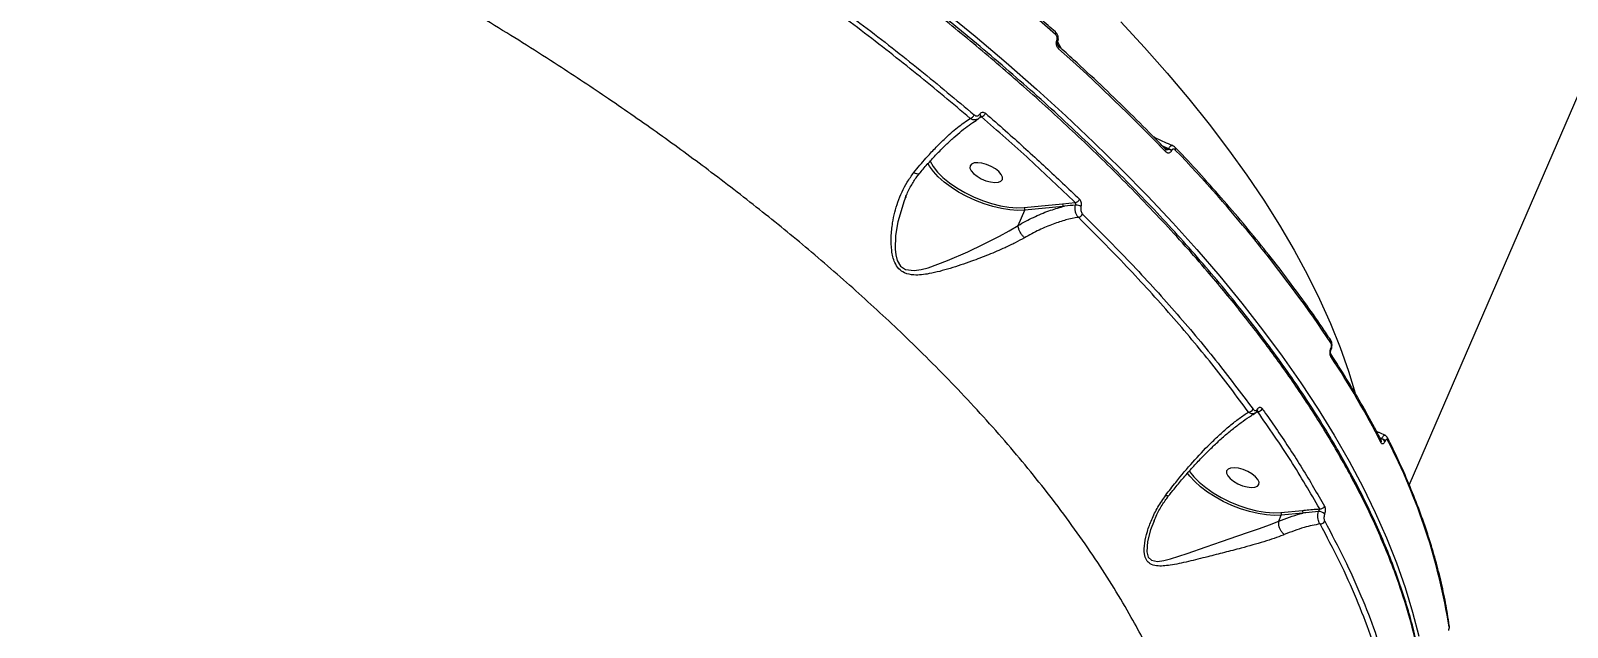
# Model space of a CAD drawing. Header units: millimetres. Extents: x -4688 to 6829, y -6350 to 4771.
# Drawn here: x 2417.5 to 2811.9, y 587 to 740.1 of the extents above; entities that cross this region are included whole.
import ezdxf

# ---------------------------------------------------------------- set-up
doc = ezdxf.new("R2010")
doc.units = ezdxf.units.MM
for name, color, linetype in [('DIKOM_ОБЪЕКТ', 7, 'Continuous'), ('DIKOM_РАЗМЕР_ЗОНА', 7, 'Continuous'), ('DIKOM_РАЗМЕР_ОБЪЕКТА', 7, 'Continuous')]:
    doc.layers.add(name, color=color, linetype=linetype)
doc.styles.add('style1', font='arial.ttf', dxfattribs={"width": 0.8})
doc.dimstyles.new('1-50', dxfattribs={"dimtxt": 300, "dimasz": 200, "dimexe": 100, "dimexo": 0, "dimgap": 100, "dimtad": 1, "dimtxsty": 'style1', "dimcen": 200, "dimclrd": 7, "dimclre": 7, "dimclrt": 7, "dimadec": 1, "dimazin": 2, "dimtfac": 1, "dimtmove": 0, "dimatfit": 2, "dimfxl": 0, "dimlwd": 25, "dimlwe": 18, "dimarcsym": 0})

# ---------------------------------------------------------------- blocks, each defined once
blk = doc.blocks.new('*D9')
at = {"layer": 'Defpoints', "color": 0, "transparency": 16777216}
for p in [(2285.35, 2926.08), (233.68, -3329.73), (5655.58, -3329.73)]:
    blk.add_point(p, dxfattribs=at)
at = {"layer": 'DIKOM_РАЗМЕР_ОБЪЕКТА', "color": 7, "lineweight": 18, "transparency": 16777216}
for p, q in [((2285.35, 2926.08), (5755.58, 2926.08)), ((233.68, -3329.73), (5755.58, -3329.73))]:
    blk.add_line(p, q, dxfattribs=at)
at = {"layer": 'DIKOM_РАЗМЕР_ОБЪЕКТА', "color": 7, "lineweight": 25, "transparency": 16777216}
blk.add_line((5655.58, 2726.08), (5655.58, -3129.73), dxfattribs=at)
at = {"layer": 'DIKOM_РАЗМЕР_ОБЪЕКТА', "color": 7, "transparency": 16777216}
for points in [[(5622.24, 2726.08), (5688.91, 2726.08), (5655.58, 2926.08)], [(5622.24, -3129.73), (5688.91, -3129.73), (5655.58, -3329.73)]]:
    blk.add_solid(points, dxfattribs=at)
at = {"layer": 'DIKOM_РАЗМЕР_ОБЪЕКТА', "color": 7, "transparency": 16777216, "insert": (5402.4, -130.27), "char_height": 300, "attachment_point": 5, "rotation": 90, "style": 'style1'}
blk.add_mtext('6250', dxfattribs=at)
blk = doc.blocks.new('*D10')
at = {"layer": 'Defpoints', "color": 0, "transparency": 16777216}
for p in [(2960.09, 4770.95), (741.18, -5330.34), (6729.08, -5330.34)]:
    blk.add_point(p, dxfattribs=at)
at = {"layer": 'DIKOM_РАЗМЕР_ЗОНА', "color": 7, "lineweight": 18, "transparency": 16777216}
for p, q in [((2960.09, 4770.95), (6829.08, 4770.95)), ((741.18, -5330.34), (6829.08, -5330.34))]:
    blk.add_line(p, q, dxfattribs=at)
at = {"layer": 'DIKOM_РАЗМЕР_ЗОНА', "color": 7, "lineweight": 25, "transparency": 16777216}
blk.add_line((6729.08, 4570.95), (6729.08, -5130.34), dxfattribs=at)
at = {"layer": 'DIKOM_РАЗМЕР_ЗОНА', "color": 7, "transparency": 16777216}
for points in [[(6695.74, 4570.95), (6762.41, 4570.95), (6729.08, 4770.95)], [(6695.74, -5130.34), (6762.41, -5130.34), (6729.08, -5330.34)]]:
    blk.add_solid(points, dxfattribs=at)
at = {"layer": 'DIKOM_РАЗМЕР_ЗОНА', "color": 7, "transparency": 16777216, "insert": (6475.9, -93.77), "char_height": 300, "attachment_point": 5, "rotation": 90, "style": 'style1'}
blk.add_mtext('10100', dxfattribs=at)
blk = doc.blocks.new('*D11')
at = {"layer": 'Defpoints', "color": 0, "transparency": 16777216}
for p in [(3703.08, 2652.76), (-3188.42, -47.63), (-3188.42, -4921.77)]:
    blk.add_point(p, dxfattribs=at)
at = {"layer": 'DIKOM_РАЗМЕР_ОБЪЕКТА', "color": 7, "lineweight": 18, "transparency": 16777216}
for p, q in [((3703.08, 2652.76), (3703.08, -5021.77)), ((-3188.42, -47.63), (-3188.42, -5021.77))]:
    blk.add_line(p, q, dxfattribs=at)
at = {"layer": 'DIKOM_РАЗМЕР_ОБЪЕКТА', "color": 7, "lineweight": 25, "transparency": 16777216}
blk.add_line((3503.08, -4921.77), (-2988.42, -4921.77), dxfattribs=at)
at = {"layer": 'DIKOM_РАЗМЕР_ОБЪЕКТА', "color": 7, "transparency": 16777216}
for points in [[(-2988.42, -4888.44), (-2988.42, -4955.11), (-3188.42, -4921.77)], [(3503.08, -4888.44), (3503.08, -4955.11), (3703.08, -4921.77)]]:
    blk.add_solid(points, dxfattribs=at)
at = {"layer": 'DIKOM_РАЗМЕР_ОБЪЕКТА', "color": 7, "transparency": 16777216, "insert": (4.08, -4668.6), "char_height": 300, "attachment_point": 5, "style": 'style1'}
blk.add_mtext('6900', dxfattribs=at)
blk = doc.blocks.new('*D12')
at = {"layer": 'Defpoints', "color": 0, "transparency": 16777216}
for p in [(4937.72, 2926.08), (-4688.42, -671.13), (4937.72, -6249.77)]:
    blk.add_point(p, dxfattribs=at)
at = {"layer": 'DIKOM_РАЗМЕР_ЗОНА', "color": 7, "lineweight": 18, "transparency": 16777216}
for p, q in [((4937.72, 2926.08), (4937.72, -6349.77)), ((-4688.42, -671.13), (-4688.42, -6349.77))]:
    blk.add_line(p, q, dxfattribs=at)
at = {"layer": 'DIKOM_РАЗМЕР_ЗОНА', "color": 7, "lineweight": 25, "transparency": 16777216}
blk.add_line((-4488.42, -6249.77), (4737.72, -6249.77), dxfattribs=at)
at = {"layer": 'DIKOM_РАЗМЕР_ЗОНА', "color": 7, "transparency": 16777216}
for points in [[(-4488.42, -6216.44), (-4488.42, -6283.11), (-4688.42, -6249.77)], [(4737.72, -6216.44), (4737.72, -6283.11), (4937.72, -6249.77)]]:
    blk.add_solid(points, dxfattribs=at)
at = {"layer": 'DIKOM_РАЗМЕР_ЗОНА', "color": 7, "transparency": 16777216, "insert": (124.65, -5996.6), "char_height": 300, "attachment_point": 5, "style": 'style1'}
blk.add_mtext('9650', dxfattribs=at)

msp = doc.modelspace()

# ---------------------------------------------------------------- linework, layer by layer
at = {"layer": 'DIKOM_ОБЪЕКТ', "color": 7, "linetype": 'Continuous', "lineweight": 15}
for p, q in [((2771.347, 623.494), (2887.799, 892.386)), ((2680.89, 737.632), (2680.902, 737.659)), ((2681.115, 737.154), (2681.127, 737.182)), ((2681.194, 737.169), (2681.594, 736.293)), ((2681.594, 736.293), (2681.998, 735.559)), ((2661.536, 718.007), (2660.814, 717.616)), ((2709.583, 709.822), (2707.928, 710.586)), ((2708.356, 710.146), (2709.546, 709.736)), ((2709.546, 709.736), (2709.583, 709.822)), ((2710.334, 709.37), (2710.297, 709.284)), ((2642.231, 697.576), (2642.078, 697.262)), ((2672.522, 694.716), (2682.319, 695.683)), ((2682.448, 694.991), (2672.65, 694.023)), ((2682.319, 695.683), (2685.617, 695.987)), ((2670.966, 690.133), (2672.65, 694.023)), ((2751.243, 658.555), (2751.263, 658.601)), ((2751.301, 658.267), (2751.32, 658.312)), ((2732.42, 642.352), (2732.071, 642.164)), ((2764.269, 635.396), (2763.783, 635.645)), ((2763.884, 635.453), (2764.241, 635.331)), ((2764.241, 635.331), (2764.269, 635.396)), ((2765.155, 634.765), (2765.126, 634.7)), ((2737.873, 614.253), (2738.511, 615.724)), ((2738.382, 616.417), (2743.917, 616.964)), ((2744.045, 616.271), (2738.511, 615.724)), ((2737.872, 614.249), (2737.873, 614.253))]:
    msp.add_line(p, q, dxfattribs=at)
at = {"layer": 'DIKOM_ОБЪЕКТ', "color": 7, "linetype": 'Continuous', "lineweight": 15, "flags": 128}
for points in [[(2680.576, 739.124), (2675.098, 743.934), (2669.499, 748.729), (2663.783, 753.505), (2657.952, 758.261), (2652.007, 762.994), (2645.953, 767.702), (2639.791, 772.385), (2633.523, 777.039)], [(2651.695, 745.422), (2659.92, 738.695), (2667.912, 731.93), (2675.666, 725.13), (2683.175, 718.302), (2690.432, 711.452), (2697.432, 704.585), (2704.168, 697.708), (2710.635, 690.825), (2716.827, 683.943), (2722.74, 677.068), (2728.368, 670.205), (2733.706, 663.36), (2738.751, 656.539), (2743.497, 649.748), (2747.941, 642.993), (2752.079, 636.278), (2755.907, 629.61), (2759.423, 622.994), (2762.623, 616.436), (2765.505, 609.942), (2768.065, 603.517), (2770.303, 597.166), (2772.216, 590.894), (2773.803, 584.708)], [(2697.319, 742.38), (2703.42, 735.8), (2709.243, 729.223), (2714.783, 722.655), (2720.035, 716.103), (2724.994, 709.571), (2729.655, 703.066), (2734.013, 696.595), (2738.066, 690.162), (2741.809, 683.775), (2745.239, 677.439), (2748.352, 671.161), (2751.145, 664.945), (2753.616, 658.797), (2755.764, 652.724), (2757.49, 647.068)], [(2708.755, 709.097), (2705.542, 712.407), (2702.268, 715.716), (2698.932, 719.022), (2695.536, 722.325), (2692.08, 725.624), (2688.566, 728.919), (2684.992, 732.209), (2681.362, 735.493)], [(2661.096, 718.718), (2661.181, 718.61), (2661.247, 718.502), (2661.292, 718.398), (2661.315, 718.299), (2661.315, 718.209), (2661.291, 718.129), (2661.28, 718.108)], [(2672.65, 694.023), (2670.833, 693.962), (2668.839, 694.103), (2666.71, 694.441), (2664.492, 694.969), (2662.234, 695.676), (2659.983, 696.546), (2657.788, 697.562), (2655.697, 698.7), (2653.754, 699.938), (2652.002, 701.247), (2650.478, 702.599), (2649.214, 703.967), (2648.239, 705.319), (2647.812, 706.089)], [(2648.294, 706.729), (2648.356, 706.591), (2649.136, 705.235), (2650.244, 703.842), (2651.652, 702.446), (2653.326, 701.079), (2655.227, 699.775), (2657.309, 698.564), (2659.522, 697.477), (2661.813, 696.538), (2664.127, 695.771), (2666.408, 695.194), (2668.602, 694.821), (2670.657, 694.66), (2672.522, 694.716)], [(2658.626, 705.438), (2658.599, 704.848), (2658.909, 704.164), (2659.533, 703.441), (2660.419, 702.738), (2661.495, 702.113), (2662.675, 701.615), (2663.863, 701.285), (2664.962, 701.15), (2665.884, 701.22), (2666.553, 701.491), (2666.916, 701.939), (2666.944, 702.529), (2666.633, 703.213), (2666.01, 703.936), (2665.124, 704.638), (2664.047, 705.264), (2662.867, 705.762), (2661.68, 706.092), (2660.581, 706.227), (2659.659, 706.156), (2658.989, 705.886), (2658.626, 705.438)], [(2642.078, 697.262), (2641.685, 696.458), (2640.046, 691.017), (2639.487, 687.576), (2639.381, 684.061), (2639.552, 682.574), (2639.937, 681.136), (2640.777, 679.701), (2642.038, 678.826), (2644.243, 678.542), (2646.044, 678.799), (2647.896, 679.284), (2652.837, 681.099), (2658.044, 683.384), (2662.094, 685.31), (2666.21, 687.407), (2668.627, 688.734), (2670.963, 690.127), (2670.964, 690.128), (2670.964, 690.128)], [(2724.486, 627.139), (2724.459, 626.549), (2724.77, 625.865), (2725.393, 625.142), (2726.279, 624.44), (2727.356, 623.814), (2728.535, 623.316), (2729.723, 622.986), (2730.822, 622.851), (2731.744, 622.922), (2732.414, 623.192), (2732.777, 623.64), (2732.804, 624.23), (2732.494, 624.914), (2731.87, 625.637), (2730.984, 626.339), (2729.908, 626.965), (2728.728, 627.463), (2727.54, 627.793), (2726.441, 627.928), (2725.519, 627.858), (2724.85, 627.587), (2724.486, 627.139)], [(2738.511, 615.724), (2736.687, 615.664), (2734.684, 615.806), (2732.546, 616.147), (2730.32, 616.679), (2728.053, 617.391), (2725.795, 618.268), (2723.594, 619.291), (2721.499, 620.436), (2719.554, 621.681), (2717.803, 622.996), (2716.283, 624.355), (2715.026, 625.727), (2714.354, 626.627)], [(2714.877, 627.114), (2714.955, 626.997), (2716.054, 625.6), (2717.456, 624.197), (2719.128, 622.824), (2721.029, 621.513), (2723.115, 620.295), (2725.333, 619.2), (2727.631, 618.255), (2729.954, 617.482), (2732.244, 616.901), (2734.447, 616.524), (2736.51, 616.361), (2738.382, 616.417)], [(2705.866, 614.275), (2704.956, 611.99), (2704.156, 608.995), (2703.975, 606.369), (2704.36, 604.986), (2705.212, 604.173), (2706.737, 603.903), (2708.325, 604.101), (2710.045, 604.526), (2714.385, 605.938), (2719.237, 607.645), (2723.177, 609.014), (2727.374, 610.442), (2730.123, 611.373), (2732.895, 612.333), (2735.445, 613.265), (2737.872, 614.249), (2737.872, 614.249), (2737.872, 614.249)]]:
    msp.add_lwpolyline(points, dxfattribs=at)
at = {"layer": 'DIKOM_ОБЪЕКТ', "color": 7, "linetype": 'Continuous', "lineweight": 15}
for centre, radius, start, end in [((2680.093, 739.438), 0.576, 326.94159, 37.6358), ((2680.652, 737.228), 0.468, 350.81587, 59.48627), ((2680.662, 737.254), 0.471, 351.35376, 59.3783), ((2680.885, 735.807), 0.571, 326.59127, 38.14856), ((2658.158, 719.142), 1.615, 288.02398, 337.21901), ((2661.116, 719.518), 1.569, 285.55767, 337.60571), ((2710.79, 709.801), 0.608, 329.34632, 37.35455), ((2708.209, 709.405), 0.627, 330.53856, 36.08482), ((2708.944, 707.885), 1.947, 45.96016, 71.98574), ((2708.981, 707.97), 1.947, 45.96016, 71.98574), ((2450.569, 458.244), 362.094, 33.85939, 43.9373), ((2672.059, 694.272), 0.642, 337.18364, 43.7782), ((2681.856, 695.24), 0.642, 337.18371, 43.77738), ((2685.373, 697.412), 1.446, 279.71869, 337.01555), ((2685.748, 692.855), 2.5, 57.26588, 90.80754), ((2686.151, 693.642), 1.461, 281.35135, 336.59288), ((2750.639, 660.294), 0.688, 333.54541, 30.72971), ((2750.637, 656.791), 0.687, 333.48859, 30.59138), ((2751.006, 658.358), 0.308, 342.26482, 39.7563), ((2546.604, 522.518), 244.597, 27.19747, 33.20936), ((2751.025, 658.403), 0.309, 342.82153, 39.69744), ((2730.097, 643.506), 1.274, 270.04447, 335.07503), ((2732.048, 642.796), 0.435, 335.15607, 31.75673), ((2732.474, 643.611), 1.26, 267.54284, 335.25385), ((2763.805, 633.781), 1.61, 34.79592, 74.2843), ((2763.833, 633.847), 1.61, 34.79592, 74.2843), ((2765.136, 635.327), 0.717, 334.62735, 25.67785), ((2627.512, 562.93), 155.936, 8.87118, 27.53585), ((2763.507, 634.621), 0.719, 334.69718, 25.61595), ((2737.919, 615.973), 0.642, 337.18364, 43.7782), ((2743.454, 616.52), 0.642, 337.18371, 43.77738), ((2747.988, 614.092), 2.624, 51.15953, 87.67365), ((2748.527, 618.567), 1.199, 262.59943, 334.41253), ((2748.574, 614.709), 1.199, 264.36071, 334.18008), ((2780.871, 587.291), 0.778, 336.21871, 7.69708)]:
    msp.add_arc(centre, radius, start, end, dxfattribs=at)
for points, knots in [([(2776.056, 556.302), (2776.08, 558.475), (2776.139, 563.83), (2775.199, 572.391), (2773.476, 581.884), (2771.051, 591.188), (2767.646, 601.449), (2763.03, 612.713), (2757.15, 624.625), (2750.511, 636.267), (2743.504, 647.204), (2735.97, 657.871), (2728.086, 668.141), (2718.854, 679.294), (2708.091, 691.324), (2695.989, 703.806), (2683.517, 715.789), (2671.248, 726.86), (2658.777, 737.489), (2646.315, 747.571), (2632.495, 758.207), (2617.217, 769.354), (2600.908, 780.586), (2584.681, 791.18), (2569.19, 800.799), (2553.852, 809.882), (2538.879, 818.359), (2522.141, 827.419), (2503.562, 836.967), (2483.726, 846.561), (2464.364, 855.39), (2446.196, 863.211), (2428.496, 870.41), (2411.47, 876.955), (2393, 883.65), (2373.098, 890.379), (2352.475, 896.786), (2332.698, 902.414), (2314.447, 907.155), (2296.942, 911.284), (2280.361, 914.804), (2263.792, 917.962), (2252.945, 919.692), (2247.377, 920.58)], [0, 0, 0, 0, 0.0172243, 0.0424445, 0.0651596, 0.0879185, 0.1101023, 0.1383378, 0.1666578, 0.1918184, 0.2170386, 0.2397537, 0.2625126, 0.2846964, 0.3129319, 0.3412519, 0.3664125, 0.3916327, 0.4143478, 0.4371067, 0.4592905, 0.4865085, 0.513802, 0.5380357, 0.5623228, 0.5841816, 0.6060795, 0.6274159, 0.6556515, 0.6839715, 0.7091321, 0.7343525, 0.7570676, 0.7798265, 0.8020104, 0.830246, 0.858566, 0.8837266, 0.908947, 0.9316621, 0.9544211, 0.9766049, 1, 1, 1, 1]), ([(2776.223, 556.574), (2776.24, 557.705), (2776.284, 560.622), (2776.02, 565.435), (2775.47, 570.997), (2774.611, 576.657), (2773.459, 582.411), (2772.009, 588.264), (2770.26, 594.216), (2768.214, 600.264), (2765.877, 606.386), (2763.258, 612.559), (2760.364, 618.764), (2757.197, 624.997), (2753.757, 631.262), (2750.045, 637.561), (2746.058, 643.895), (2741.796, 650.266), (2737.259, 656.676), (2732.444, 663.127), (2727.35, 669.621), (2721.975, 676.157), (2716.335, 682.72), (2710.452, 689.282), (2704.346, 695.819), (2698.026, 702.323), (2691.489, 708.797), (2684.733, 715.244), (2677.757, 721.667), (2670.559, 728.066), (2663.136, 734.445), (2655.488, 740.805), (2647.61, 747.147), (2639.501, 753.474), (2631.174, 759.773), (2622.666, 766.018), (2614.007, 772.185), (2605.211, 778.264), (2596.27, 784.263), (2587.183, 790.182), (2577.951, 796.021), (2568.574, 801.781), (2559.051, 807.46), (2549.384, 813.059), (2539.571, 818.578), (2529.613, 824.018), (2519.519, 829.371), (2509.316, 834.624), (2499.038, 839.76), (2488.703, 844.769), (2478.317, 849.648), (2467.879, 854.399), (2457.389, 859.022), (2446.846, 863.517), (2436.251, 867.883), (2425.604, 872.122), (2414.906, 876.231), (2404.156, 880.212), (2393.359, 884.062), (2382.539, 887.774), (2371.732, 891.333), (2360.964, 894.731), (2350.245, 897.966), (2339.574, 901.038), (2328.949, 903.948), (2318.37, 906.696), (2307.838, 909.282), (2297.353, 911.706), (2286.916, 913.967), (2276.525, 916.066), (2266.187, 917.998), (2256.618, 919.658), (2250.543, 920.594), (2247.859, 921.008)], [0, 0, 0, 0, 0.00891475, 0.02298985, 0.03707065, 0.05116787, 0.06529699, 0.0794733, 0.09371197, 0.10802816, 0.12238957, 0.13669763, 0.15093476, 0.16511819, 0.17926362, 0.1933868, 0.20750353, 0.22162833, 0.23577309, 0.2499537, 0.26418608, 0.27848619, 0.29284953, 0.30719125, 0.32144753, 0.33564317, 0.34979432, 0.36391711, 0.37802766, 0.39214208, 0.40627161, 0.42043185, 0.43463887, 0.44890876, 0.46325337, 0.47759928, 0.49184616, 0.50604714, 0.52021372, 0.5343574, 0.54848969, 0.5626221, 0.57676378, 0.59092474, 0.60511644, 0.6193503, 0.63363774, 0.64794346, 0.66220631, 0.67642032, 0.69059696, 0.7047476, 0.71888366, 0.73301654, 0.74715644, 0.76131217, 0.77549513, 0.78971666, 0.80398813, 0.81829782, 0.8325811, 0.8468089, 0.86099645, 0.87515506, 0.88929604, 0.90343072, 0.91757027, 0.93172237, 0.94589834, 0.96010946, 0.97436697, 0.98867395, 1, 1, 1, 1]), ([(2719.734, 523.806), (2719.65, 527.144), (2719.483, 533.831), (2717.825, 544.316), (2715.133, 555.114), (2711.291, 566.268), (2706.313, 577.742), (2700.95, 588.04), (2695.666, 596.999), (2690.817, 604.557), (2685.534, 612.179), (2679.992, 619.627), (2674.25, 626.875), (2668.344, 633.922), (2662.099, 640.99), (2655.652, 647.928), (2649.04, 654.72), (2640.69, 662.934), (2630.189, 672.7), (2617.578, 683.664), (2604.633, 694.244), (2591.836, 704.121), (2578.903, 713.585), (2566.06, 722.527), (2551.996, 731.857), (2536.642, 741.524), (2520.239, 751.278), (2503.846, 760.501), (2488.025, 768.941), (2472.376, 776.865), (2457.137, 784.202), (2440.747, 791.7), (2423.191, 799.281), (2404.806, 806.712), (2386.776, 813.527), (2369.678, 819.563), (2353.042, 825.04), (2337.091, 829.931), (2321.339, 834.4), (2305.802, 838.486), (2295.524, 840.894), (2290.381, 842.1)], [0, 0, 0, 0, 0.0313056, 0.0627088, 0.094172, 0.1257342, 0.1577317, 0.1898334, 0.2100088, 0.2301841, 0.2504641, 0.2707441, 0.2892201, 0.307696, 0.3262521, 0.3448083, 0.3622402, 0.3796889, 0.4095383, 0.4394719, 0.4670327, 0.4946595, 0.5199016, 0.5451944, 0.5696679, 0.5995663, 0.6295489, 0.6571544, 0.684826, 0.7101086, 0.7354418, 0.7599541, 0.7899271, 0.8199843, 0.847658, 0.8753979, 0.9007423, 0.9261373, 0.9507092, 0.9753315, 1, 1, 1, 1]), ([(2680.55, 739.79), (2679.274, 740.919), (2675.572, 744.193), (2669.279, 749.592), (2661.608, 755.97), (2653.731, 762.311), (2645.654, 768.607), (2638.895, 773.723), (2634.813, 776.732), (2633.536, 777.673)], [0, 0, 0, 0, 0.0879838, 0.2551873, 0.4223885, 0.5895836, 0.7567731, 0.9239572, 1, 1, 1, 1]), ([(2658.658, 717.607), (2654.148, 721.397), (2645.116, 728.988), (2630.708, 740.252), (2615.668, 751.41), (2602.548, 760.642), (2594.397, 766.11), (2591.63, 767.966)], [0, 0, 0, 0, 0.2200461, 0.4406213, 0.6628108, 0.8855451, 1, 1, 1, 1]), ([(2592.465, 768.99), (2595.239, 767.13), (2603.344, 761.694), (2616.395, 752.513), (2631.418, 741.378), (2645.928, 730.044), (2655.07, 722.363), (2659.647, 718.517)], [0, 0, 0, 0, 0.1144542, 0.3345003, 0.5550756, 0.7772654, 1, 1, 1, 1]), ([(2681.116, 737.188), (2681.136, 737.224), (2681.26, 737.452), (2681.326, 737.973), (2681.248, 738.703), (2680.978, 739.358), (2680.662, 739.65), (2680.534, 739.768)], [0, 0, 0, 0, 0.0449571, 0.2790358, 0.5332818, 0.8098831, 1, 1, 1, 1]), ([(2680.902, 737.659), (2680.934, 737.755), (2680.998, 737.947), (2680.995, 738.284), (2680.919, 738.619), (2680.775, 738.917), (2680.639, 739.058), (2680.576, 739.124)], [0, 0, 0, 0, 0.1951513, 0.3900918, 0.5932741, 0.8111156, 1, 1, 1, 1]), ([(2681.362, 735.493), (2681.27, 735.588), (2681.074, 735.794), (2680.864, 736.226), (2680.752, 736.713), (2680.749, 737.208), (2680.843, 737.49), (2680.89, 737.632)], [0, 0, 0, 0, 0.1890341, 0.4045268, 0.6068518, 0.803372, 1, 1, 1, 1]), ([(2681.331, 736.167), (2681.316, 736.18), (2681.275, 736.215), (2681.176, 736.361), (2681.098, 736.566), (2681.063, 736.773), (2681.063, 736.945), (2681.086, 737.078), (2681.106, 737.13), (2681.116, 737.154)], [0, 0, 0, 0, 0.1191779, 0.3199463, 0.5085459, 0.6577437, 0.7845724, 0.9005705, 1, 1, 1, 1]), ([(2681.174, 736.387), (2681.284, 736.376), (2681.444, 736.36), (2681.559, 736.309), (2681.594, 736.293)], [0, 0, 0, 0, 0.6856791, 1, 1, 1, 1]), ([(2708.716, 709.775), (2707.612, 710.916), (2704.411, 714.227), (2698.93, 719.702), (2692.197, 726.192), (2686.306, 731.677), (2682.627, 734.993), (2681.334, 736.16)], [0, 0, 0, 0, 0.12933198, 0.37513672, 0.62093613, 0.86672456, 1, 1, 1, 1]), ([(2659.647, 718.517), (2659.769, 718.432), (2660.015, 718.261), (2660.42, 718.222), (2660.788, 718.356), (2661, 718.567), (2661.086, 718.703), (2661.096, 718.718)], [0, 0, 0, 0, 0.2486747, 0.49752, 0.7389377, 0.9703205, 1, 1, 1, 1]), ([(2660.608, 717.434), (2660.804, 717.567), (2661.072, 717.749), (2661.217, 718.043), (2661.256, 718.122)], [0, 0, 0, 0, 0.7311109, 1, 1, 1, 1]), ([(2661.096, 718.718), (2661.195, 718.844), (2661.387, 719.086), (2661.784, 719.219), (2662.194, 719.181), (2662.442, 719.007), (2662.566, 718.92)], [0, 0, 0, 0, 0.2592201, 0.5021627, 0.7511322, 1, 1, 1, 1]), ([(2661.277, 718.099), (2661.284, 718.11), (2661.299, 718.134), (2661.295, 718.13), (2661.293, 718.127)], [0, 0, 0, 0, 0.4736867, 1, 1, 1, 1]), ([(2661.536, 718.007), (2661.511, 718.044), (2661.463, 718.116), (2661.374, 718.158), (2661.313, 718.131), (2661.286, 718.12)], [0, 0, 0, 0, 0.3757861, 0.7339104, 1, 1, 1, 1]), ([(2685.617, 695.987), (2681.77, 699.669), (2674.068, 707.041), (2665.717, 714.349), (2661.536, 718.007)], [0, 0, 0, 0, 0.49945, 1, 1, 1, 1]), ([(2662.566, 718.92), (2662.995, 718.549), (2665.143, 716.693), (2670.369, 712.101), (2678.081, 705.119), (2683.828, 699.606), (2686.704, 696.848)], [0, 0, 0, 0, 0.0507693, 0.253855, 0.6266991, 1, 1, 1, 1]), ([(2644.171, 703.695), (2645.212, 704.95), (2647.046, 707.16), (2649.645, 709.964), (2652.38, 712.69), (2655.471, 715.436), (2657.588, 716.878), (2658.658, 717.607)], [0, 0, 0, 0, 0.2022624, 0.3564052, 0.5119926, 0.7532487, 1, 1, 1, 1]), ([(2645.693, 703.525), (2645.818, 703.678), (2646.648, 704.694), (2648.191, 706.434), (2650.309, 708.722), (2652.411, 710.828), (2654.476, 712.746), (2656.482, 714.455), (2658.386, 715.908), (2659.755, 716.866), (2660.435, 717.256), (2660.565, 717.331)], [0, 0, 0, 0, 0.02341237, 0.15549048, 0.28908903, 0.42404467, 0.56003044, 0.69656541, 0.83288073, 0.96816259, 1, 1, 1, 1]), ([(2660.53, 717.408), (2660.366, 717.33), (2659.994, 717.153), (2659.318, 717.213), (2658.877, 717.476), (2658.658, 717.607)], [0, 0, 0, 0, 0.2837043, 0.6434861, 1, 1, 1, 1]), ([(2710.646, 710.618), (2710.451, 710.692), (2708.913, 711.278), (2707.25, 712.044), (2705.843, 712.814), (2705.679, 712.903)], [0, 0, 0, 0, 0.1138882, 0.8968202, 1, 1, 1, 1]), ([(2709.583, 709.822), (2709.62, 709.895), (2709.744, 710.136), (2709.989, 710.448), (2710.31, 710.641), (2710.54, 710.691), (2710.636, 710.608), (2710.641, 710.604)], [0, 0, 0, 0, 0.122487, 0.4032962, 0.6724205, 0.9838682, 1, 1, 1, 1]), ([(2711.263, 710.157), (2711.211, 710.218), (2711.043, 710.416), (2710.803, 710.521), (2710.638, 710.594)], [0, 0, 0, 0, 0.30815832, 1, 1, 1, 1]), ([(2751.23, 660.645), (2750.482, 661.769), (2748.31, 665.029), (2744.509, 670.448), (2739.741, 676.908), (2734.708, 683.388), (2729.416, 689.884), (2723.869, 696.391), (2718.172, 702.79), (2713.918, 707.383), (2711.62, 709.804), (2711.274, 710.169)], [0, 0, 0, 0, 0.0688534, 0.1997292, 0.3306033, 0.4614725, 0.5923362, 0.7231939, 0.8540453, 0.9780022, 1, 1, 1, 1]), ([(2708.803, 709.7), (2708.804, 709.697), (2708.808, 709.692), (2708.744, 709.756), (2708.712, 709.787)], [0, 0, 0, 0, 0.510832, 1, 1, 1, 1]), ([(2710.297, 709.284), (2710.27, 709.229), (2710.177, 709.036), (2709.946, 708.804), (2709.593, 708.682), (2709.171, 708.744), (2708.902, 708.972), (2708.755, 709.097)], [0, 0, 0, 0, 0.0796272, 0.2757181, 0.4707552, 0.7105349, 1, 1, 1, 1]), ([(2708.818, 709.696), (2708.917, 709.664), (2709.094, 709.608), (2709.309, 709.598), (2709.44, 709.632), (2709.511, 709.675), (2709.535, 709.718), (2709.546, 709.736)], [0, 0, 0, 0, 0.3818797, 0.6808581, 0.8045946, 0.9177758, 1, 1, 1, 1]), ([(2711.313, 709.491), (2711.216, 709.574), (2711.044, 709.721), (2710.775, 709.757), (2710.556, 709.678), (2710.412, 709.529), (2710.352, 709.407), (2710.334, 709.37)], [0, 0, 0, 0, 0.3025704, 0.534681, 0.7254608, 0.9171004, 1, 1, 1, 1]), ([(2672.597, 686.962), (2671.81, 686.527), (2670.219, 685.648), (2667.121, 684.18), (2663.337, 682.565), (2658.594, 680.757), (2653.469, 679.031), (2649.232, 677.889), (2646.151, 677.426), (2643.985, 677.343), (2641.931, 677.73), (2640.257, 678.927), (2639.041, 680.877), (2638.383, 683.734), (2638.296, 687.219), (2638.756, 691.443), (2639.995, 696.237), (2641.915, 700.574), (2643.582, 702.88), (2644.171, 703.695)], [0, 0, 0, 0, 0.0443359, 0.0895887, 0.1599534, 0.2324657, 0.3224987, 0.4152107, 0.4503604, 0.4859282, 0.532942, 0.5664249, 0.5998052, 0.653098, 0.7102645, 0.7686664, 0.8578768, 0.9497899, 1, 1, 1, 1]), ([(2642.051, 697.287), (2642.132, 697.505), (2642.566, 698.662), (2643.609, 700.551), (2644.749, 702.421), (2645.531, 703.313), (2645.705, 703.511)], [0, 0, 0, 0, 0.0942371, 0.5006786, 0.8891618, 1, 1, 1, 1]), ([(2644.171, 703.695), (2644.195, 703.683), (2644.432, 703.565), (2644.871, 703.402), (2645.394, 703.344), (2645.585, 703.472), (2645.68, 703.536)], [0, 0, 0, 0, 0.0348189, 0.3492308, 0.6752801, 1, 1, 1, 1]), ([(2670.966, 690.133), (2672.276, 690.851), (2674.916, 692.295), (2678.777, 693.918), (2681.25, 694.641), (2682.448, 694.991)], [0, 0, 0, 0, 0.3372109, 0.6791337, 1, 1, 1, 1]), ([(2685.713, 695.355), (2684.771, 695.258), (2683.683, 695.145), (2682.594, 695.009), (2682.448, 694.991)], [0, 0, 0, 0, 0.8649481, 1, 1, 1, 1]), ([(2686.439, 692.209), (2686.406, 692.242), (2686.209, 692.437), (2685.898, 692.908), (2685.636, 693.695), (2685.551, 694.558), (2685.659, 695.089), (2685.713, 695.355)], [0, 0, 0, 0, 0.0479814, 0.2861611, 0.5242711, 0.7620832, 1, 1, 1, 1]), ([(2685.713, 695.355), (2685.726, 695.408), (2685.753, 695.515), (2685.749, 695.688), (2685.71, 695.846), (2685.658, 695.941), (2685.623, 695.981), (2685.617, 695.987)], [0, 0, 0, 0, 0.2369058, 0.4744032, 0.7125534, 0.9510407, 1, 1, 1, 1]), ([(2686.704, 696.848), (2686.724, 696.828), (2686.84, 696.71), (2687.02, 696.426), (2687.167, 695.954), (2687.207, 695.437), (2687.136, 695.118), (2687.1, 694.958)], [0, 0, 0, 0, 0.0489193, 0.2870857, 0.5249643, 0.7625368, 1, 1, 1, 1]), ([(2687.1, 694.958), (2687.064, 694.798), (2686.993, 694.478), (2687.032, 693.958), (2687.178, 693.484), (2687.358, 693.199), (2687.473, 693.081), (2687.492, 693.061)], [0, 0, 0, 0, 0.2376974, 0.4754976, 0.7137247, 0.9520118, 1, 1, 1, 1]), ([(2686.439, 692.209), (2686.4, 692.203), (2685.353, 692.038), (2683.234, 691.582), (2679.893, 690.509), (2676.328, 689.021), (2673.846, 687.651), (2672.597, 686.962)], [0, 0, 0, 0, 0.0088992, 0.2417853, 0.4772795, 0.7368246, 1, 1, 1, 1]), ([(2730.098, 642.232), (2727.022, 646.344), (2720.86, 654.581), (2710.356, 667.062), (2699.001, 679.622), (2690.63, 688.01), (2686.439, 692.209)], [0, 0, 0, 0, 0.2482505, 0.4971902, 0.7482387, 1, 1, 1, 1]), ([(2687.492, 693.061), (2691.636, 688.911), (2699.934, 680.598), (2711.28, 668.068), (2721.876, 655.499), (2728.124, 647.15), (2731.253, 642.969)], [0, 0, 0, 0, 0.24825032, 0.49718992, 0.74823847, 1, 1, 1, 1]), ([(2670.964, 690.128), (2670.964, 690.129), (2670.965, 690.131), (2670.965, 690.133), (2670.966, 690.133)], [0, 0, 0, 0, 0.6732363, 1, 1, 1, 1]), ([(2672.597, 686.962), (2672.569, 686.987), (2672.443, 687.101), (2672.145, 687.416), (2671.722, 687.989), (2671.319, 688.738), (2671.037, 689.497), (2670.988, 689.917), (2670.964, 690.128)], [0, 0, 0, 0, 0.0350348, 0.1552513, 0.3664391, 0.5776263, 0.7888131, 1, 1, 1, 1]), ([(2751.319, 658.311), (2751.32, 658.311), (2751.435, 658.519), (2751.546, 659.037), (2751.557, 659.819), (2751.431, 660.374), (2751.244, 660.608), (2751.22, 660.639)], [0, 0, 0, 0, 0.00075048, 0.30348903, 0.61093802, 0.94869014, 1, 1, 1, 1]), ([(2751.263, 658.601), (2751.288, 658.665), (2751.35, 658.827), (2751.407, 659.127), (2751.415, 659.463), (2751.367, 659.772), (2751.292, 659.916), (2751.255, 659.987)], [0, 0, 0, 0, 0.1422682, 0.3570915, 0.5715532, 0.7857145, 1, 1, 1, 1]), ([(2751.252, 656.484), (2751.197, 656.592), (2751.087, 656.806), (2751.016, 657.269), (2751.028, 657.772), (2751.113, 658.22), (2751.206, 658.46), (2751.243, 658.555)], [0, 0, 0, 0, 0.2150376, 0.4299703, 0.6447112, 0.8592201, 1, 1, 1, 1]), ([(2751.228, 657.142), (2751.228, 657.143), (2751.226, 657.145), (2751.2, 657.213), (2751.173, 657.347), (2751.159, 657.546), (2751.172, 657.791), (2751.219, 658.037), (2751.271, 658.204), (2751.297, 658.256), (2751.301, 658.263)], [0, 0, 0, 0, 0.0839469, 0.1948535, 0.333784, 0.4742748, 0.6405445, 0.8192864, 0.9761265, 1, 1, 1, 1]), ([(2764.156, 634.932), (2763.588, 636.029), (2761.941, 639.212), (2758.996, 644.518), (2755.275, 650.823), (2752.57, 655.046), (2751.228, 657.141)], [0, 0, 0, 0, 0.1499049, 0.4348026, 0.7197092, 1, 1, 1, 1]), ([(2731.253, 642.969), (2731.366, 642.846), (2731.566, 642.629), (2731.899, 642.589), (2732.189, 642.709), (2732.342, 642.919), (2732.418, 643.025)], [0, 0, 0, 0, 0.3292165, 0.5797724, 0.7886019, 1, 1, 1, 1]), ([(2732.418, 643.025), (2732.499, 643.136), (2732.66, 643.355), (2732.965, 643.477), (2733.286, 643.423), (2733.503, 643.239), (2733.606, 643.099), (2733.618, 643.084)], [0, 0, 0, 0, 0.21477119, 0.42592812, 0.68171398, 0.96414945, 1, 1, 1, 1]), ([(2733.618, 643.084), (2733.883, 642.712), (2735.21, 640.851), (2738.769, 635.721), (2744.017, 627.718), (2747.744, 621.274), (2749.609, 618.049)], [0, 0, 0, 0, 0.0441427, 0.2207211, 0.6100162, 1, 1, 1, 1]), ([(2708.852, 620.876), (2709.704, 621.988), (2712.027, 625.02), (2715.851, 629.518), (2719.639, 633.525), (2722.782, 636.523), (2725.309, 638.727), (2727.772, 640.676), (2729.321, 641.712), (2730.098, 642.232)], [0, 0, 0, 0, 0.112802, 0.3073762, 0.5062352, 0.6276293, 0.7498295, 0.8744993, 1, 1, 1, 1]), ([(2709.741, 620.866), (2709.971, 621.163), (2710.932, 622.412), (2712.66, 624.5), (2714.927, 627.13), (2717.238, 629.65), (2719.574, 632.051), (2721.917, 634.306), (2724.24, 636.389), (2726.525, 638.282), (2728.731, 639.945), (2730.494, 641.162), (2731.462, 641.725), (2731.774, 641.906)], [0, 0, 0, 0, 0.0294, 0.1233122, 0.2196182, 0.3184233, 0.4196669, 0.5230971, 0.6282493, 0.7345361, 0.8420353, 0.9491903, 1, 1, 1, 1]), ([(2731.756, 641.94), (2731.648, 641.878), (2731.356, 641.71), (2730.805, 641.759), (2730.359, 641.993), (2730.135, 642.198), (2730.098, 642.232)], [0, 0, 0, 0, 0.2035066, 0.5537992, 0.927536, 1, 1, 1, 1]), ([(2731.777, 641.956), (2731.851, 641.993), (2732.109, 642.123), (2732.328, 642.373), (2732.427, 642.596), (2732.436, 642.618)], [0, 0, 0, 0, 0.2642975, 0.9295648, 1, 1, 1, 1]), ([(2732.42, 642.352), (2732.429, 642.419), (2732.444, 642.534), (2732.428, 642.577), (2732.421, 642.595)], [0, 0, 0, 0, 0.5763641, 1, 1, 1, 1]), ([(2748.373, 617.378), (2745.981, 621.499), (2741.191, 629.754), (2735.346, 638.149), (2732.42, 642.352)], [0, 0, 0, 0, 0.4992722, 1, 1, 1, 1]), ([(2732.441, 642.609), (2732.443, 642.612), (2732.455, 642.636), (2732.467, 642.643), (2732.459, 642.637), (2732.457, 642.636)], [0, 0, 0, 0, 0.1318501, 0.8717111, 1, 1, 1, 1]), ([(2765.146, 636.293), (2764.622, 636.494), (2763.864, 636.785), (2763.154, 637.157), (2762.935, 637.272)], [0, 0, 0, 0, 0.6908546, 1, 1, 1, 1]), ([(2763.835, 635.182), (2763.874, 635.169), (2763.961, 635.139), (2764.084, 635.162), (2764.165, 635.218), (2764.212, 635.273), (2764.229, 635.308), (2764.241, 635.331)], [0, 0, 0, 0, 0.2527774, 0.5776336, 0.7936668, 0.861344, 1, 1, 1, 1]), ([(2764.269, 635.396), (2764.316, 635.488), (2764.451, 635.753), (2764.69, 636.086), (2764.947, 636.302), (2765.072, 636.264), (2765.128, 636.246)], [0, 0, 0, 0, 0.1549856, 0.44635, 0.7504378, 1, 1, 1, 1]), ([(2765.768, 635.629), (2765.744, 635.686), (2765.662, 635.879), (2765.441, 636.117), (2765.21, 636.212), (2765.123, 636.247)], [0, 0, 0, 0, 0.2078373, 0.7021148, 1, 1, 1, 1]), ([(2765.784, 635.02), (2765.748, 635.075), (2765.674, 635.186), (2765.523, 635.208), (2765.366, 635.113), (2765.239, 634.946), (2765.177, 634.812), (2765.155, 634.765)], [0, 0, 0, 0, 0.2288294, 0.4578465, 0.6785143, 0.8883618, 1, 1, 1, 1]), ([(2781.642, 587.396), (2781.496, 588.395), (2781.072, 591.29), (2780.145, 596.145), (2778.766, 601.985), (2777.089, 607.903), (2775.122, 613.894), (2772.864, 619.953), (2770.315, 626.076), (2767.924, 631.311), (2766.341, 634.511), (2765.784, 635.635)], [0, 0, 0, 0, 0.06529349, 0.18912488, 0.3129924, 0.43690461, 0.56085401, 0.68483344, 0.80883631, 0.93285677, 1, 1, 1, 1]), ([(2765.126, 634.7), (2765.094, 634.631), (2764.998, 634.426), (2764.804, 634.17), (2764.562, 634.026), (2764.329, 634.059), (2764.214, 634.229), (2764.157, 634.314)], [0, 0, 0, 0, 0.10829692, 0.32043279, 0.54306227, 0.77156788, 1, 1, 1, 1]), ([(2739.275, 610.771), (2739.183, 610.732), (2738.361, 610.391), (2736.663, 609.764), (2734.019, 608.917), (2731.165, 608.091), (2727.754, 607.165), (2723.843, 606.147), (2719.258, 604.978), (2714.543, 603.812), (2710.8, 603), (2708.158, 602.686), (2706.391, 602.691), (2704.877, 603.108), (2703.811, 604.187), (2703.261, 606.012), (2703.371, 608.586), (2704.071, 611.605), (2705.225, 614.724), (2706.775, 617.876), (2708.157, 619.872), (2708.852, 620.876)], [0, 0, 0, 0, 0.0056302, 0.050195, 0.0960217, 0.143343, 0.1917784, 0.2623064, 0.3349975, 0.4257397, 0.519189, 0.5587289, 0.5987864, 0.6438233, 0.6799326, 0.7160762, 0.7691291, 0.823202, 0.8784525, 0.9388515, 1, 1, 1, 1]), ([(2705.862, 614.276), (2706.096, 614.822), (2706.74, 616.32), (2707.993, 618.555), (2709.16, 620.139), (2709.702, 620.876)], [0, 0, 0, 0, 0.2349891, 0.6443684, 1, 1, 1, 1]), ([(2708.852, 620.876), (2708.885, 620.864), (2709.115, 620.784), (2709.455, 620.736), (2709.71, 620.77), (2709.731, 620.869), (2709.731, 620.873)], [0, 0, 0, 0, 0.07770936, 0.53737796, 0.98192843, 1, 1, 1, 1]), ([(2737.873, 614.253), (2739.704, 614.929), (2741.788, 615.699), (2743.801, 616.209), (2744.045, 616.271)], [0, 0, 0, 0, 0.8785802, 1, 1, 1, 1]), ([(2743.917, 616.964), (2744.177, 616.989), (2745.658, 617.131), (2747.146, 617.267), (2748.373, 617.378)], [0, 0, 0, 0, 0.1757249, 1, 1, 1, 1]), ([(2748.095, 616.714), (2747.008, 616.604), (2745.659, 616.467), (2744.308, 616.303), (2744.045, 616.271)], [0, 0, 0, 0, 0.8058733, 1, 1, 1, 1]), ([(2748.457, 613.516), (2748.419, 613.567), (2748.256, 613.791), (2748.037, 614.309), (2747.899, 615.1), (2747.905, 615.938), (2748.031, 616.454), (2748.095, 616.714)], [0, 0, 0, 0, 0.0735157, 0.3198243, 0.5507623, 0.773423, 1, 1, 1, 1]), ([(2748.095, 616.714), (2748.115, 616.76), (2748.14, 616.814), (2748.188, 616.926), (2748.243, 617.053), (2748.31, 617.214), (2748.351, 617.319), (2748.369, 617.367), (2748.373, 617.378)], [0, 0, 0, 0, 0.1599555, 0.1864954, 0.3964504, 0.6399172, 0.9173028, 1, 1, 1, 1]), ([(2749.634, 616.136), (2749.589, 615.978), (2749.499, 615.663), (2749.455, 615.154), (2749.484, 614.673), (2749.568, 614.358), (2749.638, 614.219), (2749.654, 614.187)], [0, 0, 0, 0, 0.2210992, 0.4418507, 0.6744982, 0.9251297, 1, 1, 1, 1]), ([(2749.609, 618.049), (2749.625, 618.019), (2749.695, 617.884), (2749.779, 617.576), (2749.81, 617.105), (2749.767, 616.603), (2749.678, 616.292), (2749.634, 616.136)], [0, 0, 0, 0, 0.07334002, 0.32252886, 0.55505049, 0.77738371, 1, 1, 1, 1]), ([(2739.275, 610.771), (2739.247, 610.792), (2739.068, 610.928), (2738.721, 611.286), (2738.297, 611.948), (2737.982, 612.74), (2737.815, 613.555), (2737.853, 614.018), (2737.872, 614.249)], [0, 0, 0, 0, 0.0319477, 0.2048554, 0.4036422, 0.6024283, 0.8012141, 1, 1, 1, 1]), ([(2748.457, 613.516), (2747.101, 613.25), (2744.139, 612.668), (2740.986, 611.438), (2739.275, 610.771)], [0, 0, 0, 0, 0.4574472, 1, 1, 1, 1]), ([(2764.308, 575.845), (2763.384, 578.882), (2761.536, 584.962), (2757.871, 594.314), (2753.607, 603.821), (2750.174, 610.282), (2748.457, 613.516)], [0, 0, 0, 0, 0.248874, 0.4981941, 0.7488692, 1, 1, 1, 1]), ([(2749.654, 614.187), (2751.361, 610.975), (2754.778, 604.545), (2759.048, 595.044), (2762.74, 585.64), (2764.608, 579.502), (2765.543, 576.43)], [0, 0, 0, 0, 0.2488739, 0.4981939, 0.748869, 1, 1, 1, 1]), ([(2781.501, 586.158), (2781.543, 586.334), (2781.636, 586.716), (2781.683, 587.107), (2781.641, 587.342), (2781.631, 587.399)], [0, 0, 0, 0, 0.3935792, 0.8523347, 1, 1, 1, 1])]:
    msp.add_open_spline(points, degree=3, knots=knots, dxfattribs=at)

# ---------------------------------------------------------------- dimensions: what is measured, and where the dimension line sits
at = {"layer": 'DIKOM_РАЗМЕР_ЗОНА'}
dim = msp.add_linear_dim(base=(6729.076, -5330.338), p1=(2960.09, 4770.953), p2=(741.185, -5330.338), angle=90, text='10100', dimstyle='1-50', dxfattribs=at)
dim.commit()
dim.dimension.update_dxf_attribs({"geometry": '*D10', "text_midpoint": (6729.076, -93.775), "dimtype": 160})
dim = msp.add_linear_dim(base=(4937.725, -6249.775), p1=(-4688.422, -671.127), p2=(4937.725, 2926.075), text='9650', dimstyle='1-50', dxfattribs=at)
dim.commit()
dim.dimension.update_dxf_attribs({"geometry": '*D12', "text_midpoint": (124.651, -6249.775), "dimtype": 160})
at = {"layer": 'DIKOM_РАЗМЕР_ОБЪЕКТА'}
dim = msp.add_linear_dim(base=(5655.576, -3329.729), p1=(2285.35, 2926.075), p2=(233.685, -3329.729), angle=90, text='6250', dimstyle='1-50', dxfattribs=at)
dim.commit()
dim.dimension.update_dxf_attribs({"geometry": '*D9', "text_midpoint": (5655.576, -130.275), "dimtype": 160})
dim = msp.add_linear_dim(base=(-3188.422, -4921.775), p1=(3703.085, 2652.764), p2=(-3188.422, -47.627), text='6900', dimstyle='1-50', dxfattribs=at)
dim.commit()
dim.dimension.update_dxf_attribs({"geometry": '*D11', "text_midpoint": (4.076, -4921.775), "dimtype": 160})

doc.saveas('drawing.dxf')
